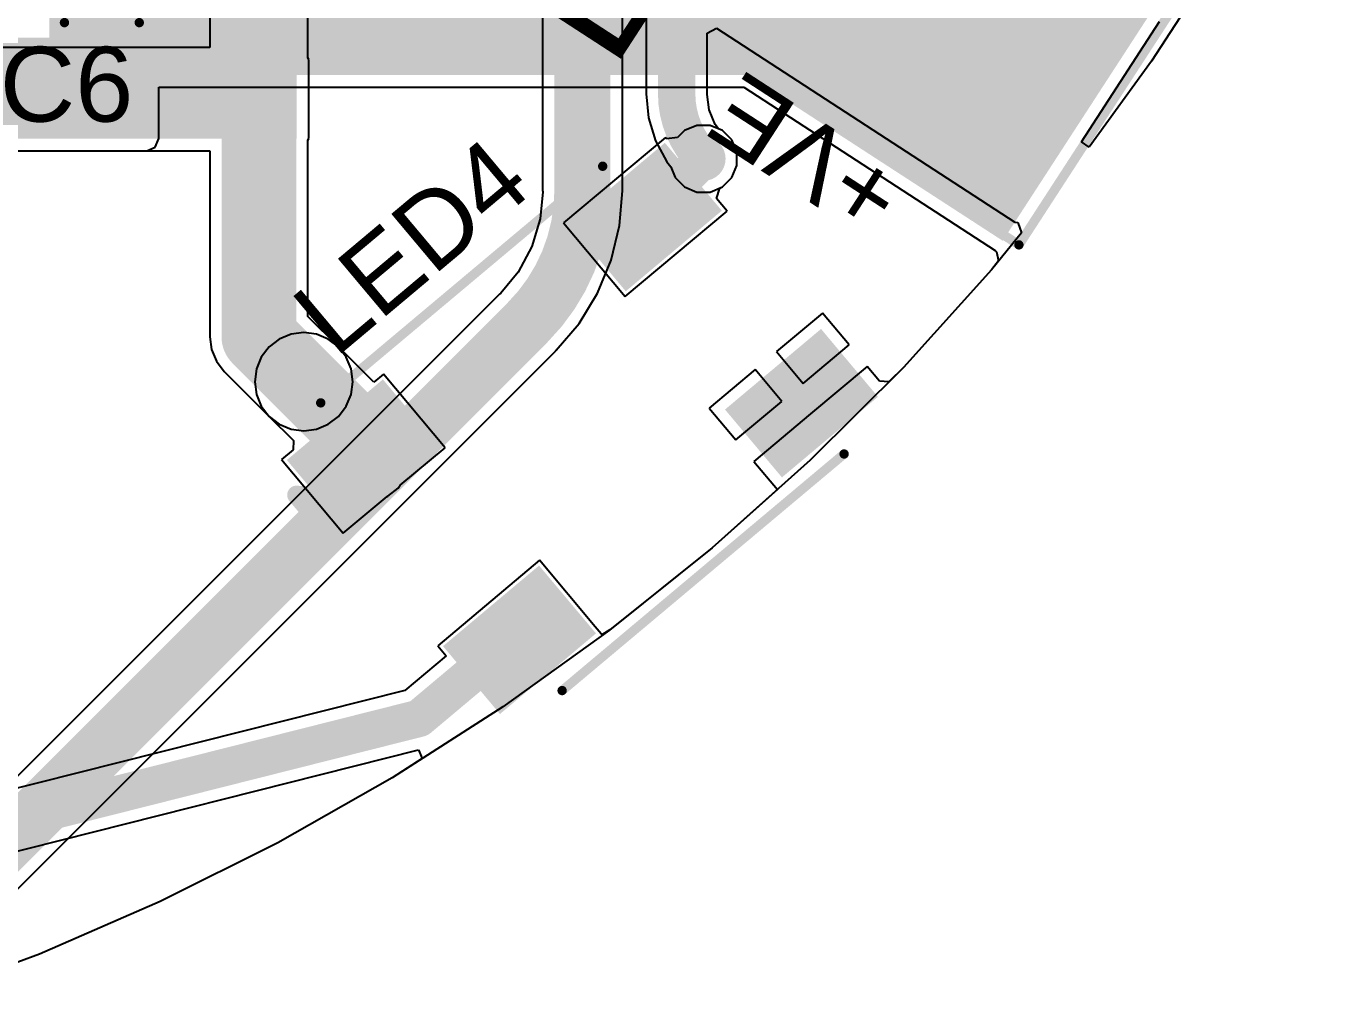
# Model space of a CAD drawing. Header units: millimetres. Extents: x -0.21 to 2.41, y -2.08 to 4.57.
# Drawn here: x 1.58 to 2.275, y -2.014 to -1.493 of the extents above; entities that cross this region are included whole.
import ezdxf

# ---------------------------------------------------------------- set-up
doc = ezdxf.new("R2010")
doc.units = ezdxf.units.MM
doc.header["$MEASUREMENT"] = 0
for name, color, linetype in [('BottomLayer', 5, 'Continuous'), ('BottomSolder', 6, 'Continuous'), ('MultiLayer', 9, 'Continuous'), ('PadHoleLayer', 156, 'Continuous'), ('TopLayer', 1, 'Continuous'), ('TopOverlay', 2, 'Continuous'), ('TopPaste', 8, 'Continuous'), ('TopSolder', 216, 'Continuous'), ('ViaHoleLayer', 16, 'Continuous')]:
    doc.layers.add(name, color=color, linetype=linetype)
doc.styles.add('Arial', font='', dxfattribs={"height": 0.2})
doc.styles.get('Arial').set_extended_font_data('Arial')

# ---------------------------------------------------------------- blocks, each defined once
blk = doc.blocks.new('WS2812B_XF02_W_30')
at = {"layer": 'TopLayer'}
for points in [[(-0.12795, 0.08465), (-0.0689, 0.08465), (-0.0689, 0.04528), (-0.12795, 0.04528)], [(0.12795, 0.04528), (0.0689, 0.04528), (0.0689, 0.08465), (0.12795, 0.08465)], [(-0.12795, -0.04528), (-0.0689, -0.04528), (-0.0689, -0.08465), (-0.12795, -0.08465)], [(0.0689, -0.04528), (0.12795, -0.04528), (0.12795, -0.08465), (0.0689, -0.08465)]]:
    blk.add_hatch(color=1, dxfattribs=at).paths.add_polyline_path(points)
at = {"layer": 'TopPaste'}
for points in [[(-0.12795, 0.08465), (-0.0689, 0.08465), (-0.0689, 0.04528), (-0.12795, 0.04528)], [(0.12795, 0.04528), (0.0689, 0.04528), (0.0689, 0.08465), (0.12795, 0.08465)], [(-0.12795, -0.04528), (-0.0689, -0.04528), (-0.0689, -0.08465), (-0.12795, -0.08465)], [(0.0689, -0.04528), (0.12795, -0.04528), (0.12795, -0.08465), (0.0689, -0.08465)]]:
    blk.add_hatch(color=8, dxfattribs=at).paths.add_polyline_path(points)
at = {"layer": 'TopSolder'}
for points in [[(-0.13195, 0.08865), (-0.0649, 0.08865), (-0.0649, 0.04128), (-0.13195, 0.04128)], [(0.13195, 0.04128), (0.0649, 0.04128), (0.0649, 0.08865), (0.13195, 0.08865)], [(-0.13195, -0.04128), (-0.0649, -0.04128), (-0.0649, -0.08865), (-0.13195, -0.08865)], [(0.0649, -0.04128), (0.13195, -0.04128), (0.13195, -0.08865), (0.0649, -0.08865)]]:
    blk.add_hatch(color=216, dxfattribs=at).paths.add_polyline_path(points)
at = {"layer": 'TopOverlay'}
for points, const_width in [([(-0.09842, 0.10043), (0.09842, 0.10043)], 0.005), ([(-0.14, 0.071), (-0.14, 0.061)], 0.01), ([(-0.14, 0.071), (-0.135, 0.066)], 0.01), ([(-0.14, 0.061), (-0.135, 0.066)], 0.01), ([(-0.09843, -0.10042), (0.09842, -0.10043)], 0.005)]:
    blk.add_lwpolyline(points, dxfattribs=dict(at, const_width=const_width))
for points, const_width in [([(-0.09967, 0.10043, 1), (-0.09717, 0.10043, 1)], 0.0025), ([(0.09717, 0.10043, 1), (0.09967, 0.10043, 1)], 0.0025), ([(-0.1425, 0.071, 1), (-0.1375, 0.071, 1)], 0.005), ([(-0.1425, 0.071, 1), (-0.1375, 0.071, 1)], 0.005), ([(-0.1375, 0.066, 1), (-0.1325, 0.066, 1)], 0.005), ([(-0.1375, 0.066, 1), (-0.1325, 0.066, 1)], 0.005), ([(-0.1425, 0.061, 1), (-0.1375, 0.061, 1)], 0.005), ([(-0.1425, 0.061, 1), (-0.1375, 0.061, 1)], 0.005), ([(-0.09968, -0.10042, 1), (-0.09718, -0.10042, 1)], 0.0025), ([(0.09717, -0.10043, 1), (0.09967, -0.10043, 1)], 0.0025)]:
    blk.add_lwpolyline(points, format="xyb", close=True, dxfattribs=dict(at, const_width=const_width))
blk = doc.blocks.new('B2B_XH_A_LF__SN___92')
at = {"layer": 'BottomLayer'}
blk.add_hatch(color=5, dxfattribs=at).paths.add_polyline_path([(-0.08858, 0.03937), (-0.00984, 0.03937), (-0.00984, -0.03937), (-0.08858, -0.03937)])
h = blk.add_hatch(color=5, dxfattribs=at)
edge = h.paths.add_edge_path()
edge.add_arc((0.04921, 0), 0.03937, 0, 360)
at = {"layer": 'BottomSolder'}
blk.add_hatch(color=6, dxfattribs=at).paths.add_polyline_path([(-0.09258, 0.04337), (-0.00584, 0.04337), (-0.00584, -0.04337), (-0.09258, -0.04337)])
h = blk.add_hatch(color=6, dxfattribs=at)
edge = h.paths.add_edge_path()
edge.add_arc((0.04921, 0), 0.04337, 0, 360)
at = {"layer": 'MultiLayer'}
blk.add_hatch(color=9, dxfattribs=at).paths.add_polyline_path([(-0.08858, 0.03937), (-0.00984, 0.03937), (-0.00984, -0.03937), (-0.08858, -0.03937)])
h = blk.add_hatch(color=9, dxfattribs=at)
edge = h.paths.add_edge_path()
edge.add_arc((0.04921, 0), 0.03937, 0, 360)
at = {"layer": 'PadHoleLayer'}
h = blk.add_hatch(color=156, dxfattribs=at)
edge = h.paths.add_edge_path()
edge.add_arc((-0.04921, 0), 0.01969, 0, 360)
h = blk.add_hatch(color=156, dxfattribs=at)
edge = h.paths.add_edge_path()
edge.add_arc((0.04921, 0), 0.01969, 0, 360)
at = {"layer": 'TopLayer'}
blk.add_hatch(color=1, dxfattribs=at).paths.add_polyline_path([(-0.08858, 0.03937), (-0.00984, 0.03937), (-0.00984, -0.03937), (-0.08858, -0.03937)])
h = blk.add_hatch(color=1, dxfattribs=at)
edge = h.paths.add_edge_path()
edge.add_arc((0.04921, 0), 0.03937, 0, 360)
at = {"layer": 'TopSolder'}
blk.add_hatch(color=216, dxfattribs=at).paths.add_polyline_path([(-0.09258, 0.04337), (-0.00584, 0.04337), (-0.00584, -0.04337), (-0.09258, -0.04337)])
h = blk.add_hatch(color=216, dxfattribs=at)
edge = h.paths.add_edge_path()
edge.add_arc((0.04921, 0), 0.04337, 0, 360)
at = {"layer": 'TopOverlay', "const_width": 0.005}
for points in [[(-0.1489, -0.13512), (-0.1489, 0.09614)], [(0.14724, 0.09614), (-0.1489, 0.09614)], [(0.14724, -0.13512), (0.14724, 0.09614)], [(0.14724, -0.13512), (-0.1489, -0.13512)]]:
    blk.add_lwpolyline(points, dxfattribs=at)
at = {"layer": 'TopOverlay', "const_width": 0.0025}
for points in [[(-0.15015, 0.09614, 1), (-0.14765, 0.09614, 1)], [(-0.15015, 0.09614, 1), (-0.14765, 0.09614, 1)], [(0.14599, 0.09614, 1), (0.14849, 0.09614, 1)], [(0.14599, 0.09614, 1), (0.14849, 0.09614, 1)], [(-0.15015, -0.13512, 1), (-0.14765, -0.13512, 1)], [(-0.15015, -0.13512, 1), (-0.14765, -0.13512, 1)], [(0.14599, -0.13512, 1), (0.14849, -0.13512, 1)], [(0.14599, -0.13512, 1), (0.14849, -0.13512, 1)]]:
    blk.add_lwpolyline(points, format="xyb", close=True, dxfattribs=at)
blk = doc.blocks.new('C___0805_109')
at = {"layer": 'TopLayer'}
for points in [[(-0.06, 0.03), (-0.02, 0.03), (-0.02, -0.03), (-0.06, -0.03)], [(0.02, 0.03), (0.06, 0.03), (0.06, -0.03), (0.02, -0.03)]]:
    blk.add_hatch(color=1, dxfattribs=at).paths.add_polyline_path(points)
at = {"layer": 'TopPaste'}
for points in [[(-0.06, 0.03), (-0.02, 0.03), (-0.02, -0.03), (-0.06, -0.03)], [(0.02, 0.03), (0.06, 0.03), (0.06, -0.03), (0.02, -0.03)]]:
    blk.add_hatch(color=8, dxfattribs=at).paths.add_polyline_path(points)
at = {"layer": 'TopSolder'}
for points in [[(-0.06276, 0.03276), (-0.01724, 0.03276), (-0.01724, -0.03276), (-0.06276, -0.03276)], [(0.01724, 0.03276), (0.06276, 0.03276), (0.06276, -0.03276), (0.01724, -0.03276)]]:
    blk.add_hatch(color=216, dxfattribs=at).paths.add_polyline_path(points)
at = {"layer": 'TopOverlay', "const_width": 0.005}
for points in [[(-0.064, -0.034), (-0.064, 0.034)], [(-0.064, 0.034), (-0.024, 0.034)], [(0.024, 0.034), (0.064, 0.034)], [(0.064, -0.034), (0.064, 0.034)], [(-0.064, -0.034), (-0.024, -0.034)], [(0.024, -0.034), (0.064, -0.034)]]:
    blk.add_lwpolyline(points, dxfattribs=at)
at = {"layer": 'TopOverlay', "const_width": 0.0025}
for points in [[(-0.06525, 0.034, 1), (-0.06275, 0.034, 1)], [(-0.06525, 0.034, 1), (-0.06275, 0.034, 1)], [(-0.02525, 0.034, 1), (-0.02275, 0.034, 1)], [(0.02275, 0.034, 1), (0.02525, 0.034, 1)], [(0.06275, 0.034, 1), (0.06525, 0.034, 1)], [(0.06275, 0.034, 1), (0.06525, 0.034, 1)], [(-0.06525, -0.034, 1), (-0.06275, -0.034, 1)], [(-0.06525, -0.034, 1), (-0.06275, -0.034, 1)], [(-0.02525, -0.034, 1), (-0.02275, -0.034, 1)], [(0.02275, -0.034, 1), (0.02525, -0.034, 1)], [(0.06275, -0.034, 1), (0.06525, -0.034, 1)], [(0.06275, -0.034, 1), (0.06525, -0.034, 1)]]:
    blk.add_lwpolyline(points, format="xyb", close=True, dxfattribs=at)

msp = doc.modelspace()

# ---------------------------------------------------------------- hatches: boundary and pattern name
at = {"layer": 'BottomLayer'}
for points in [[(2.01765, -1.38114), (1.94925, -1.48647), (2.1121, -1.59223), (2.1805, -1.4869)], [(1.26105, -1.55305), (1.72439, -1.55305), (1.72439, -1.51079), (1.26105, -1.51079)]]:
    msp.add_hatch(color=5, dxfattribs=at).paths.add_polyline_path(points)
h = msp.add_hatch(color=5, dxfattribs=at)
edge = h.paths.add_edge_path()
edge.add_arc((2.03668, -1.50499), 0.01181, 0, 360)
h = msp.add_hatch(color=5, dxfattribs=at)
edge = h.paths.add_edge_path()
edge.add_arc((2.14866, -1.50834), 0.01181, 0, 360)
h = msp.add_hatch(color=5, dxfattribs=at)
edge = h.paths.add_edge_path()
edge.add_arc((2.09568, -1.54199), 0.01181, 0, 360)
h = msp.add_hatch(color=5, dxfattribs=at)
edge = h.paths.add_edge_path()
edge.add_arc((1.94204, -1.56384), 0.01181, 0, 360)
h = msp.add_hatch(color=5, dxfattribs=at)
edge = h.paths.add_edge_path()
edge.add_arc((1.72828, -1.68305), 0.01181, 0, 360)
at = {"layer": 'TopLayer'}
for points in [[(1.99101, -1.36384), (1.91256, -1.48466), (2.10205, -1.60771), (2.1805, -1.4869)], [(1.59216, -1.55305), (1.64428, -1.55305), (1.64428, -1.37924), (1.59216, -1.37924)], [(1.59216, -1.519), (2.01382, -1.519), (2.01382, -1.37924), (1.59216, -1.37924)], [(1.07808, -1.55305), (1.64428, -1.55305), (1.64428, -1.49905), (1.07808, -1.49905)]]:
    msp.add_hatch(color=1, dxfattribs=at).paths.add_polyline_path(points)
h = msp.add_hatch(color=1, dxfattribs=at)
edge = h.paths.add_edge_path()
edge.add_arc((2.03668, -1.50499), 0.01181, 0, 360)
h = msp.add_hatch(color=1, dxfattribs=at)
edge = h.paths.add_edge_path()
edge.add_arc((2.14866, -1.50834), 0.01181, 0, 360)
h = msp.add_hatch(color=1, dxfattribs=at)
edge = h.paths.add_edge_path()
edge.add_arc((2.09568, -1.54199), 0.01181, 0, 360)
h = msp.add_hatch(color=1, dxfattribs=at)
edge = h.paths.add_edge_path()
edge.add_arc((1.94204, -1.56384), 0.01181, 0, 360)
h = msp.add_hatch(color=1, dxfattribs=at)
edge = h.paths.add_edge_path()
edge.add_arc((1.72828, -1.68305), 0.01181, 0, 360)
at = {"layer": 'ViaHoleLayer'}
h = msp.add_hatch(color=16, dxfattribs=at)
edge = h.paths.add_edge_path()
edge.add_arc((2.03668, -1.50499), 0.00591, 0, 360)
h = msp.add_hatch(color=16, dxfattribs=at)
edge = h.paths.add_edge_path()
edge.add_arc((2.14866, -1.50834), 0.00591, 0, 360)
h = msp.add_hatch(color=16, dxfattribs=at)
edge = h.paths.add_edge_path()
edge.add_arc((2.09568, -1.54199), 0.00591, 0, 360)
h = msp.add_hatch(color=16, dxfattribs=at)
edge = h.paths.add_edge_path()
edge.add_arc((1.94204, -1.56384), 0.00591, 0, 360)
h = msp.add_hatch(color=16, dxfattribs=at)
edge = h.paths.add_edge_path()
edge.add_arc((1.72828, -1.68305), 0.00591, 0, 360)

# ---------------------------------------------------------------- linework, layer by layer
at = {"layer": 'BottomLayer'}
for p, q in [((1.67805, -1.16505), (1.67805, -1.50429)), ((1.7305, -1.50986), (1.7305, -1.16505)), ((1.85587, -1.38714), (1.85587, -1.58063)), ((1.89869, -1.58063), (1.89869, -1.38714)), ((1.91137, -1.42572), (1.91137, -1.52917)), ((2.21984, -1.45266), (2.18162, -1.51169)), ((1.94399, -1.49676), (1.94899, -1.49405)), ((1.94899, -1.49405), (2.10857, -1.59768)), ((2.14412, -1.55485), (2.18595, -1.49044)), ((1.94399, -1.52917), (1.94399, -1.49676)), ((1.67805, -1.50429), (1.41851, -1.50429)), ((1.73089, -1.51079), (1.7305, -1.50986)), ((1.73089, -1.55305), (1.73089, -1.51079)), ((2.18162, -1.51169), (2.14824, -1.55768)), ((1.91137, -1.52917), (1.91137, -1.52917)), ((1.91137, -1.52917), (1.91262, -1.54192)), ((1.94394, -1.52945), (1.94399, -1.52917)), ((1.94502, -1.53766), (1.94394, -1.52945)), ((1.91262, -1.54192), (1.91634, -1.55418)), ((1.9483, -1.54558), (1.94502, -1.53766)), ((1.95007, -1.54789), (1.9483, -1.54558)), ((1.95213, -1.54874), (1.95007, -1.54789)), ((1.95714, -1.55375), (1.95213, -1.54874)), ((1.7305, -1.55398), (1.73089, -1.55305)), ((1.7305, -1.64818), (1.7305, -1.55398)), ((1.91634, -1.55418), (1.92238, -1.56548)), ((1.95985, -1.5603), (1.95714, -1.55375)), ((2.14824, -1.55768), (2.14412, -1.55485)), ((1.39649, -1.55954), (1.67805, -1.55954)), ((1.67805, -1.55954), (1.67805, -1.65905)), ((1.95985, -1.56739), (1.95985, -1.5603)), ((1.92238, -1.56548), (1.92452, -1.56809)), ((1.92452, -1.56809), (1.92694, -1.57393)), ((1.95714, -1.57393), (1.95985, -1.56739)), ((1.92694, -1.57393), (1.93195, -1.57894)), ((1.93195, -1.57894), (1.9385, -1.58165)), ((1.94559, -1.58165), (1.95213, -1.57894)), ((1.95213, -1.57894), (1.95714, -1.57393)), ((1.85606, -1.5816), (1.85464, -1.59601)), ((1.85587, -1.58063), (1.85606, -1.5816)), ((1.89716, -1.59961), (1.89863, -1.58093)), ((1.89863, -1.58093), (1.89869, -1.58063)), ((1.9385, -1.58165), (1.94559, -1.58165)), ((1.85464, -1.59601), (1.85015, -1.61081)), ((1.89271, -1.61813), (1.89716, -1.59961)), ((2.10857, -1.59768), (2.11009, -1.59796)), ((2.11009, -1.59796), (2.1121, -1.60342)), ((2.1121, -1.60342), (2.09603, -1.62324)), ((1.85015, -1.61081), (1.84286, -1.62445)), ((1.88542, -1.63573), (1.89271, -1.61813)), ((1.84286, -1.62445), (1.83368, -1.63564)), ((2.09603, -1.62324), (2.04891, -1.67543)), ((1.83285, -1.6362), (1.54696, -1.92208)), ((1.83368, -1.63564), (1.83285, -1.6362)), ((1.87547, -1.65197), (1.88542, -1.63573)), ((1.74682, -1.6645), (1.7305, -1.64818)), ((1.8633, -1.66621), (1.87547, -1.65197)), ((1.67805, -1.65905), (1.67805, -1.65905)), ((1.67805, -1.65905), (1.67895, -1.66583)), ((1.57371, -1.9559), (1.86313, -1.66648)), ((1.67895, -1.66583), (1.68157, -1.67216)), ((1.75099, -1.66993), (1.74682, -1.6645)), ((1.86313, -1.66648), (1.8633, -1.66621)), ((1.68157, -1.67216), (1.68573, -1.67759)), ((1.75361, -1.67626), (1.75099, -1.66993)), ((1.7545, -1.68305), (1.75361, -1.67626)), ((2.04891, -1.67543), (1.99906, -1.72505)), ((1.68573, -1.67759), (1.70973, -1.70159)), ((1.75361, -1.68983), (1.7545, -1.68305)), ((1.75099, -1.69616), (1.75361, -1.68983)), ((1.74682, -1.70159), (1.75099, -1.69616)), ((1.70973, -1.70159), (1.71517, -1.70576)), ((1.74139, -1.70576), (1.74682, -1.70159)), ((1.71517, -1.70576), (1.72149, -1.70838)), ((1.72149, -1.70838), (1.72828, -1.70927)), ((1.72828, -1.70927), (1.73507, -1.70838)), ((1.73507, -1.70838), (1.74139, -1.70576)), ((1.99906, -1.72505), (1.94665, -1.77193)), ((1.94665, -1.77193), (1.89181, -1.81596)), ((1.89181, -1.81596), (1.83471, -1.857)), ((1.83471, -1.857), (1.7755, -1.89494)), ((1.7755, -1.89494), (1.71436, -1.92968)), ((1.71436, -1.92968), (1.65145, -1.96111)), ((1.65145, -1.96111), (1.58695, -1.98914)), ((1.58695, -1.98914), (1.52106, -2.0137))]:
    msp.add_line(p, q, dxfattribs=at)
for points, const_width in [([(1.70428, -1.53192), (1.70428, -1.16505)], 0.04), ([(1.87728, -1.58063), (1.87728, -1.38714)], 0.03), ([(1.92768, -1.52917), (1.92768, -1.42572)], 0.02), ([(1.49272, -1.53192), (1.70428, -1.53192)], 0.04), ([(1.70428, -1.65905), (1.70428, -1.53192)], 0.04), ([(1.55857, -1.94076), (1.84799, -1.65134)], 0.03), ([(1.70428, -1.65905), (1.72828, -1.68305)], 0.04)]:
    msp.add_lwpolyline(points, dxfattribs=dict(at, const_width=const_width))
for points, const_width in [([(1.69428, -1.53192, 1), (1.71428, -1.53192, 1)], 0.02), ([(1.69428, -1.53192, 1), (1.71428, -1.53192, 1)], 0.02), ([(1.69428, -1.53192, 1), (1.71428, -1.53192, 1)], 0.02), ([(1.92268, -1.52917, 1), (1.93268, -1.52917, 1)], 0.01), ([(1.92268, -1.52917, 1), (1.93268, -1.52917, 1)], 0.01), ([(1.93704, -1.56384, 1), (1.94704, -1.56384, 1)], 0.01), ([(1.86978, -1.58063, 1), (1.88478, -1.58063, 1)], 0.015), ([(1.86978, -1.58063, 1), (1.88478, -1.58063, 1)], 0.015), ([(1.69428, -1.65905, 1), (1.71428, -1.65905, 1)], 0.02), ([(1.69428, -1.65905, 1), (1.71428, -1.65905, 1)], 0.02), ([(1.84049, -1.65134, 1), (1.85549, -1.65134, 1)], 0.015), ([(1.84049, -1.65134, 1), (1.85549, -1.65134, 1)], 0.015), ([(1.71828, -1.68305, 1), (1.73828, -1.68305, 1)], 0.02)]:
    msp.add_lwpolyline(points, format="xyb", close=True, dxfattribs=dict(at, const_width=const_width))
for points, const_width in [([(1.94204, -1.56384, -0.198912), (1.92768, -1.52917)], 0.02), ([(1.87728, -1.58063, -0.198912), (1.84799, -1.65134)], 0.03)]:
    msp.add_lwpolyline(points, format="xyb", dxfattribs=dict(at, const_width=const_width))
at = {"layer": 'TopLayer'}
for p, q in [((2.21984, -1.45266), (2.18162, -1.51169)), ((2.14413, -1.55484), (2.18595, -1.49044)), ((2.18162, -1.51169), (2.14825, -1.55768)), ((1.65077, -1.55305), (1.65077, -1.52549)), ((1.65077, -1.52549), (1.96352, -1.52549)), ((1.96352, -1.52549), (2.09802, -1.61284)), ((1.93195, -1.54874), (1.92817, -1.55253)), ((1.9385, -1.54603), (1.93195, -1.54874)), ((1.94559, -1.54603), (1.9385, -1.54603)), ((1.95213, -1.54874), (1.94559, -1.54603)), ((1.95714, -1.55375), (1.95213, -1.54874)), ((1.64428, -1.55954), (1.64887, -1.55764)), ((1.64887, -1.55764), (1.65077, -1.55305)), ((1.92163, -1.55251), (1.8672, -1.59818)), ((1.92218, -1.55317), (1.92163, -1.55251)), ((1.92817, -1.55253), (1.92218, -1.55317)), ((1.95985, -1.5603), (1.95714, -1.55375)), ((2.14825, -1.55768), (2.14413, -1.55484)), ((1.30239, -1.55954), (1.64428, -1.55954)), ((1.95985, -1.56739), (1.95985, -1.5603)), ((1.95714, -1.57393), (1.95985, -1.56739)), ((1.9508, -1.57949), (1.95213, -1.57894)), ((1.95213, -1.57894), (1.95714, -1.57393)), ((1.94891, -1.58502), (1.9508, -1.57949)), ((1.95465, -1.59186), (1.94891, -1.58502)), ((1.90022, -1.63753), (1.95465, -1.59186)), ((1.8672, -1.59818), (1.90022, -1.63753)), ((2.09802, -1.61284), (2.09864, -1.61368)), ((2.09864, -1.61368), (2.09988, -1.6185)), ((2.09988, -1.6185), (2.09603, -1.62324)), ((2.09603, -1.62324), (2.04891, -1.67543)), ((2.00563, -1.6464), (1.9811, -1.66698)), ((2.01989, -1.66339), (2.00563, -1.6464)), ((1.71517, -1.66034), (1.70973, -1.6645)), ((1.72149, -1.65772), (1.71517, -1.66034)), ((1.72828, -1.65682), (1.72149, -1.65772)), ((1.73507, -1.65772), (1.72828, -1.65682)), ((1.74139, -1.66034), (1.73507, -1.65772)), ((1.74682, -1.6645), (1.74139, -1.66034)), ((1.70973, -1.6645), (1.70557, -1.66993)), ((1.76568, -1.68336), (1.74682, -1.6645)), ((1.9811, -1.66698), (1.99536, -1.68398)), ((1.99536, -1.68398), (2.01989, -1.66339)), ((1.70295, -1.67626), (1.70205, -1.68305)), ((1.70557, -1.66993), (1.70295, -1.67626)), ((1.96961, -1.67662), (1.94507, -1.69721)), ((1.98387, -1.69362), (1.96961, -1.67662)), ((2.02953, -1.67488), (1.99925, -1.70029)), ((2.03623, -1.68286), (2.02953, -1.67488)), ((2.04891, -1.67543), (2.04122, -1.68308)), ((1.70205, -1.68305), (1.70295, -1.68983)), ((1.77083, -1.67904), (1.76568, -1.68336)), ((1.80385, -1.71839), (1.77083, -1.67904)), ((2.04122, -1.68308), (2.03623, -1.68286)), ((1.70295, -1.68983), (1.70557, -1.69616)), ((1.70557, -1.69616), (1.70973, -1.70159)), ((1.94507, -1.69721), (1.95933, -1.71421)), ((1.95933, -1.71421), (1.98387, -1.69362)), ((1.70973, -1.70159), (1.72273, -1.71459)), ((1.99925, -1.70029), (1.96897, -1.7257)), ((1.72273, -1.71459), (1.72251, -1.71958)), ((1.7799, -1.73848), (1.80385, -1.71839)), ((1.72251, -1.71958), (1.7164, -1.72471)), ((1.7164, -1.72471), (1.74942, -1.76406)), ((1.96897, -1.7257), (1.98156, -1.7407)), ((1.77867, -1.74009), (1.7799, -1.73848)), ((1.74942, -1.76406), (1.7728, -1.74444)), ((1.7728, -1.74444), (1.77324, -1.74426)), ((1.77324, -1.74426), (1.77867, -1.74009)), ((1.98156, -1.7407), (1.94665, -1.77193)), ((1.94665, -1.77193), (1.89198, -1.81583)), ((1.85434, -1.77856), (1.79991, -1.82424)), ((1.88415, -1.81408), (1.85434, -1.77856)), ((1.88736, -1.81791), (1.88415, -1.81408)), ((1.89198, -1.81583), (1.8877, -1.81835)), ((1.8877, -1.81835), (1.88736, -1.81791)), ((1.80442, -1.82961), (1.78228, -1.84818)), ((1.79991, -1.82424), (1.80442, -1.82961)), ((1.78228, -1.84818), (1.48568, -1.923)), ((1.49319, -1.95476), (1.78956, -1.88)), ((1.79157, -1.88465), (1.7755, -1.89494)), ((1.78956, -1.88), (1.79157, -1.88465)), ((1.7755, -1.89494), (1.71436, -1.92968)), ((1.71436, -1.92968), (1.65145, -1.96111)), ((1.65145, -1.96111), (1.58695, -1.98914)), ((1.58695, -1.98914), (1.52106, -2.0137))]:
    msp.add_line(p, q, dxfattribs=at)
for points, const_width in [([(1.91092, -1.59502), (1.94105, -1.56489)], 0.02), ([(1.90924, -1.59334), (1.91092, -1.59502)], 0.02), ([(1.72828, -1.68305), (1.75542, -1.71018)], 0.04), ([(1.82716, -1.83182), (1.84364, -1.82108)], 0.02), ([(1.7899, -1.86309), (1.82716, -1.83182)], 0.02), ([(1.482, -1.94076), (1.7899, -1.86309)], 0.02)]:
    msp.add_lwpolyline(points, dxfattribs=dict(at, const_width=const_width))
for points, const_width in [([(1.93605, -1.56489, 1), (1.94605, -1.56489, 1)], 0.01), ([(1.90413, -1.59323, 1), (1.91413, -1.59323, 1)], 0.01), ([(1.90424, -1.59334, 1), (1.91424, -1.59334, 1)], 0.01), ([(1.90424, -1.59334, 1), (1.91424, -1.59334, 1)], 0.01), ([(1.90592, -1.59502, 1), (1.91592, -1.59502, 1)], 0.01), ([(1.90592, -1.59502, 1), (1.91592, -1.59502, 1)], 0.01), ([(1.71828, -1.68305, 1), (1.73828, -1.68305, 1)], 0.02), ([(1.74542, -1.71018, 1), (1.76542, -1.71018, 1)], 0.02), ([(1.74542, -1.71018, 1), (1.76542, -1.71018, 1)], 0.02), ([(1.75012, -1.72155, 1), (1.77012, -1.72155, 1)], 0.02), ([(1.83864, -1.82108, 1), (1.84864, -1.82108, 1)], 0.01), ([(1.82216, -1.83182, 1), (1.83216, -1.83182, 1)], 0.01), ([(1.82216, -1.83182, 1), (1.83216, -1.83182, 1)], 0.01), ([(1.7849, -1.86309, 1), (1.7949, -1.86309, 1)], 0.01), ([(1.7849, -1.86309, 1), (1.7949, -1.86309, 1)], 0.01)]:
    msp.add_lwpolyline(points, format="xyb", close=True, dxfattribs=dict(at, const_width=const_width))
for points, const_width in [([(1.90913, -1.59323, -0.000372), (1.90924, -1.59334)], 0.02), ([(1.75542, -1.71018, -0.198912), (1.76012, -1.72155)], 0.04)]:
    msp.add_lwpolyline(points, format="xyb", dxfattribs=dict(at, const_width=const_width))

# ---------------------------------------------------------------- block references
for name, p, rotation in [('B2B_XH_A_LF__SN___92', (2.11028, -1.43405), 237), ('WS2812B_XF02_W_30', (1.87728, -1.70805), 40)]:
    msp.add_blockref(name, p, dxfattribs=dict(rotation=rotation))
msp.add_blockref('C___0805_109', (1.57628, -1.45705))

# ---------------------------------------------------------------- texts
at = {"layer": 'TopOverlay', "style": 'Arial'}
for s, height, rotation, p in [('BATTERY', 0.065, 57, (1.8938, -1.51662)), ('+VE', 0.04, 147, (2.05278, -1.57448)), ('LED4', 0.04, 40, (1.74495, -1.67086))]:
    msp.add_text(s, height=height, rotation=rotation, dxfattribs=at).set_placement(p)
msp.add_text('C6', height=0.04, dxfattribs=at).set_placement((1.56568, -1.54399))

doc.saveas('drawing.dxf')
